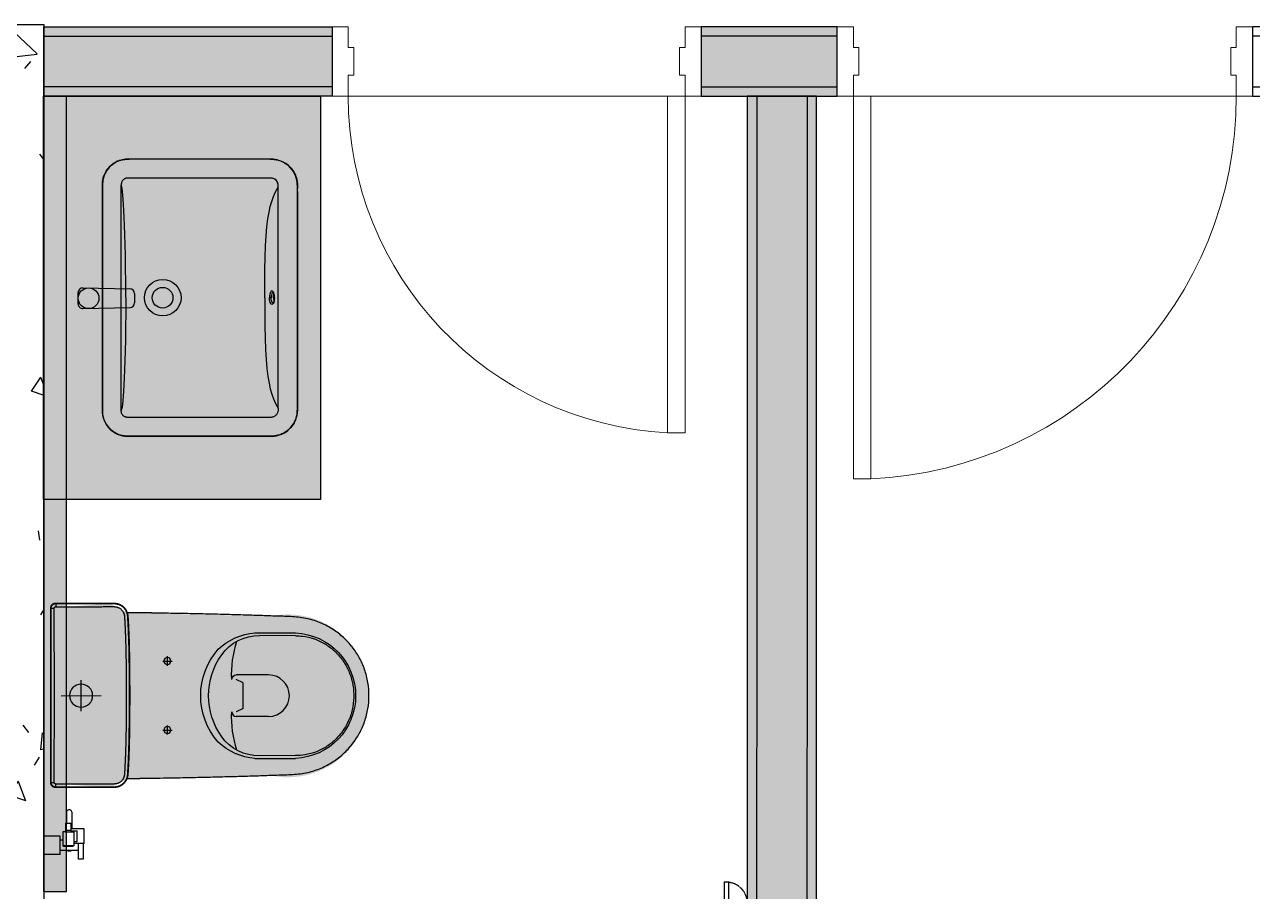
# Model space of a CAD drawing. Header units: millimetres. Extents: x 138979 to 257434, y 2210 to 57479.
# Drawn here: x 196699 to 199361, y 6843 to 8722 of the extents above; entities that cross this region are included whole.
import ezdxf

# ---------------------------------------------------------------- set-up
doc = ezdxf.new("R2010")
doc.units = ezdxf.units.MM
doc.linetypes.add('TYPE E1$0$TYPE D_662SQFT$0$DASHED2', pattern=[9.525, 6.35, -3.175])
for name, color, linetype, lineweight in [('DOOR', 8, 'Continuous', 9), ('DOOR-CUT', 6, 'Continuous', 9), ('FLOOR', 6, 'Continuous', 9), ('WALL-INT', 6, 'Continuous', 9), ('WALL-RETCUT-1', 1, 'Continuous', 25)]:
    doc.layers.add(name, color=color, linetype=linetype, lineweight=lineweight)
for name, color, linetype in [('GAR-DOOR', 4, 'Continuous'), ('GAR-FFE', 1, 'Continuous'), ('GAR-Sanitary Ware', 8, 'Continuous'), ('TYPE E1$0$TYPE D_662SQFT$0$A-_DOOR----_E-', 32, 'Continuous')]:
    doc.layers.add(name, color=color, linetype=linetype)

# ---------------------------------------------------------------- blocks, each defined once
blk = doc.blocks.new('*U184')
at = {"layer": 'TYPE E1$0$TYPE D_662SQFT$0$A-_DOOR----_E-', "color": 9}
for p, q in [((0, 0), (0, -10)), ((850, 0), (850, -10))]:
    blk.add_line(p, q, dxfattribs=at)
at = {"layer": 'TYPE E1$0$TYPE D_662SQFT$0$A-_DOOR----_E-', "color": 8}
for p, q in [((50, -5), (40, -5)), ((45, -10), (45, 0))]:
    blk.add_line(p, q, dxfattribs=at)
at = {"layer": 'TYPE E1$0$TYPE D_662SQFT$0$A-_DOOR----_E-', "color": 4}
blk.add_lwpolyline([(50, -50), (50, 800), (40, 800), (40, -50), (50, -50)], dxfattribs=at)
at = {"layer": 'TYPE E1$0$TYPE D_662SQFT$0$A-_DOOR----_E-', "color": 8}
for points in [[(40, 734), (0, 734), (0, 716), (40, 716), (40, 734)], [(50, 91), (118, 91), (118, 734), (50, 734)], [(50, 109), (100, 109), (100, 716), (50, 716)], [(40, 109), (32, 109), (32, 91), (40, 91), (40, 109)]]:
    blk.add_lwpolyline(points, dxfattribs=at)
at = {"layer": 'TYPE E1$0$TYPE D_662SQFT$0$A-_DOOR----_E-', "color": 8, "linetype": 'TYPE E1$0$TYPE D_662SQFT$0$DASHED2', "ltscale": 0.1}
blk.add_arc((45, -5), 805, 0, 90, dxfattribs=at)
at = {"layer": 'TYPE E1$0$TYPE D_662SQFT$0$A-_DOOR----_E-', "color": 8, "linetype": 'TYPE E1$0$TYPE D_662SQFT$0$DASHED2', "ltscale": 0.05}
blk.add_arc((45, -5), 45, 180, 270, dxfattribs=at)
blk = doc.blocks.new('AM DSW-Single Leaf Waterprrofing Timber Door - DSW-1 _800 X 2400_-2387146-L9 -  L33 _TYPICAL FLOOR LOW ZONE_ WIP')
at = {"layer": 'DOOR'}
blk.add_arc((365.2, -75.8), 730.2, 179.937, 267.0015, dxfattribs=at)
at = {"layer": 'DOOR-CUT'}
for p, q in [((-400, 75), (-365, 75)), ((-400, -75), (-400, 75)), ((-365, 75), (-365, 30)), ((365, 75), (400, 75)), ((365, 30), (365, 75)), ((400, 75), (400, -75)), ((-365, 30), (-353, 30)), ((-353, 30), (-353, -30)), ((353, 30), (365, 30)), ((353, -30), (353, 30)), ((-353, -30), (-365, -30)), ((-365, -30), (-365, -75)), ((365, -30), (353, -30)), ((365, -75), (365, -30)), ((-365, -75), (-400, -75)), ((327, -805), (327, -75)), ((327, -75), (365, -75)), ((365, -75), (365, -805)), ((400, -75), (365, -75)), ((365, -805), (327, -805))]:
    blk.add_line(p, q, dxfattribs=at)
blk = doc.blocks.new('AM DSW-Single Leaf Timber Door - DSW _900 X 2400_-2241010-L9 -  L33 _TYPICAL FLOOR LOW ZONE_ WIP')
at = {"layer": 'DOOR'}
blk.add_arc((415.1, 75.8), 830.1, 92.6287, 180.0554, dxfattribs=at)
at = {"layer": 'DOOR-CUT'}
for p, q in [((377, 905), (377, 75)), ((415, 905), (377, 905)), ((415, 75), (415, 905)), ((-415, 75), (-450, 75)), ((-450, 75), (-450, -75)), ((-415, 30), (-415, 75)), ((377, 75), (415, 75)), ((450, 75), (415, 75)), ((415, 75), (415, 30)), ((450, -75), (450, 75)), ((-403, 30), (-415, 30)), ((-403, -30), (-403, 30)), ((415, 30), (403, 30)), ((403, 30), (403, -30)), ((-415, -75), (-415, -30)), ((-415, -30), (-403, -30)), ((403, -30), (415, -30)), ((415, -30), (415, -75)), ((-450, -75), (-415, -75)), ((415, -75), (450, -75))]:
    blk.add_line(p, q, dxfattribs=at)
blk = doc.blocks.new('Washbasin')
at = {"layer": 'GAR-Sanitary Ware'}
for p, q in [((195326.4, 48350.6), (195324.8, 48350.6)), ((195335.2, 48350.6), (195326.4, 48350.6)), ((195627.4, 48350.6), (195335.2, 48350.6)), ((195631.1, 48350.6), (195627.4, 48350.6)), ((195268.4, 48288.1), (195268.4, 48293)), ((195268.4, 48288.1), (195268.4, 47812.5)), ((195268.6, 48293.5), (195268.6, 48293.1)), ((195268.6, 48293.1), (195268.6, 48290.8)), ((195268.6, 47807.5), (195268.6, 48290.8)), ((195309.2, 47805.9), (195309.2, 48294.7)), ((195632.2, 48309.8), (195324, 48309.8)), ((195649.5, 47810.5), (195649.5, 48290.1)), ((195691.2, 48288.2), (195691.2, 48288.9)), ((195691.2, 48280.5), (195691.2, 48288.2)), ((195691.3, 48288.4), (195691.3, 48287.2)), ((195691.2, 48280.5), (195691.2, 47823.5)), ((195634.5, 48050.3), (195630.6, 48050.3)), ((195638.5, 48062), (195637.7, 48061.7)), ((195641.2, 48050.3), (195641, 48050.3)), ((195268.4, 47812.5), (195268.4, 47807.2)), ((195691.2, 47811.7), (195691.2, 47810.4)), ((195691.3, 47812.2), (195691.3, 47813.4)), ((195691.3, 47810.1), (195691.3, 47812.2)), ((195405.5, 47790.7), (195324, 47790.8)), ((195520.2, 47790.7), (195405.5, 47790.7)), ((195632.2, 47790.8), (195520.2, 47790.7)), ((195326.4, 47750), (195324.8, 47750)), ((195324.9, 47749.8), (195326, 47749.8)), ((195326, 47749.8), (195326.8, 47749.8)), ((195330.8, 47750), (195326.4, 47750)), ((195631.1, 47750), (195330.8, 47750)), ((195632.6, 47750), (195631.1, 47750)), ((195632.2, 47749.8), (195633.3, 47749.8))]:
    blk.add_line(p, q, dxfattribs=at)
for points in [[(195268.4, 48294.3), (195268.4, 48294.8), (195268.4, 48295.3), (195268.4, 48295.8), (195268.4, 48296.5), (195268.4, 48297.1), (195268.5, 48297.8), (195268.5, 48298.6), (195268.6, 48299.4), (195268.6, 48300.3), (195268.7, 48301.3), (195268.8, 48302.4), (195269, 48303.7), (195269.2, 48305), (195269.5, 48306.5), (195269.9, 48308.2), (195270.4, 48310.2), (195271, 48312.3), (195271.8, 48314.7), (195272.8, 48317.3), (195274.1, 48320.1), (195275.7, 48323.1), (195277.6, 48326.3), (195280.1, 48329.6), (195283, 48333), (195286.3, 48336.4), (195290, 48339.5), (195293.6, 48342), (195296.9, 48344), (195300, 48345.5), (195302.9, 48346.8), (195305.5, 48347.7), (195307.8, 48348.5), (195310, 48349.1), (195311.9, 48349.5), (195313.7, 48349.9), (195315.2, 48350.1), (195316.7, 48350.3), (195318, 48350.5), (195319.1, 48350.6), (195320.2, 48350.7), (195321.1, 48350.7), (195322, 48350.7), (195322.8, 48350.8), (195323.6, 48350.8), (195324.3, 48350.8)], [(195632.9, 48350.8), (195323.4, 48350.8), (195312.1, 48349.6), (195301.4, 48346.2), (195291.6, 48340.7), (195283.2, 48333.3), (195276.5, 48324.4), (195271.6, 48314.3), (195268.9, 48302.8), (195268.4, 48288.1)], [(195324.8, 48350.6), (195324.2, 48350.6), (195323.6, 48350.6), (195323, 48350.6), (195322.3, 48350.6), (195321.5, 48350.6), (195320.6, 48350.5), (195319.6, 48350.5), (195318.5, 48350.4), (195317.3, 48350.2), (195316, 48350.1), (195314.6, 48349.9), (195313.1, 48349.6), (195311.4, 48349.3), (195309.5, 48348.8), (195307.6, 48348.2), (195305.4, 48347.6), (195303.1, 48346.7), (195300.7, 48345.7), (195298, 48344.4), (195295.2, 48342.8), (195292.3, 48341), (195289.3, 48338.7), (195286, 48335.9), (195282.7, 48332.6), (195279.9, 48329.1), (195277.6, 48325.9), (195275.7, 48322.9), (195274.3, 48320.1), (195273.1, 48317.6), (195272.2, 48315.3), (195271.4, 48313.1), (195270.8, 48311.1), (195270.3, 48309.2), (195269.9, 48307.5), (195269.5, 48305.9), (195269.3, 48304.4), (195269.1, 48303.1), (195268.9, 48301.8), (195268.8, 48300.7), (195268.7, 48299.7), (195268.7, 48298.8), (195268.6, 48298), (195268.6, 48297.2), (195268.6, 48296.6), (195268.6, 48296), (195268.5, 48295.4), (195268.5, 48294.9), (195268.5, 48294.4), (195268.6, 48293.5)], [(195324.9, 48350.8), (195325.5, 48350.8), (195326.4, 48350.8)], [(195691.2, 48288.9), (195691.2, 48290.2), (195691.2, 48291.1), (195691.2, 48292), (195691.2, 48293), (195691.2, 48294.1), (195691.1, 48295.3), (195691, 48296.6), (195690.9, 48298.1), (195690.8, 48299.7), (195690.5, 48301.4), (195690.2, 48303.3), (195689.8, 48305.4), (195689.3, 48307.7), (195688.7, 48310.1), (195687.8, 48312.7), (195686.7, 48315.6), (195685.4, 48318.6), (195683.8, 48321.8), (195681.7, 48325.2), (195679.1, 48328.8), (195676, 48332.6), (195672.4, 48336.1), (195669, 48338.9), (195665.8, 48341.2), (195662.8, 48343), (195660, 48344.5), (195657.4, 48345.7), (195655.1, 48346.6), (195652.9, 48347.4), (195650.9, 48348.1), (195649, 48348.6), (195647.4, 48349), (195645.9, 48349.3), (195644.4, 48349.6), (195643, 48349.9), (195641.5, 48350.1), (195640, 48350.2), (195638.5, 48350.4), (195637.1, 48350.5), (195635.7, 48350.6), (195634.6, 48350.6), (195633.5, 48350.6), (195632.6, 48350.6), (195631.1, 48350.6)], [(195632.2, 48350.8), (195633.3, 48350.8), (195633.9, 48350.8), (195634.6, 48350.7), (195635.5, 48350.7), (195636.4, 48350.7), (195637.4, 48350.6), (195638.4, 48350.6), (195639.6, 48350.4), (195640.9, 48350.3), (195642.3, 48350.1), (195643.9, 48349.9), (195645.7, 48349.5), (195647.7, 48349.1), (195649.9, 48348.5), (195652.2, 48347.8), (195654.6, 48347), (195657.3, 48345.9), (195660.2, 48344.6), (195663.3, 48342.9), (195666.6, 48340.8), (195670.1, 48338.3), (195673.6, 48335.1), (195677.3, 48331.4), (195680.5, 48327.2), (195683.2, 48323.1), (195685.2, 48319.4), (195686.7, 48316), (195687.9, 48312.8), (195688.9, 48309.9), (195689.6, 48307.2), (195690.1, 48304.8), (195690.5, 48302.5), (195690.8, 48300.5), (195691, 48298.6), (195691.2, 48296.9), (195691.3, 48295.3), (195691.3, 48293.9), (195691.3, 48292.7), (195691.3, 48291.6), (195691.3, 48290.5), (195691.3, 48288.4)], [(195691.3, 48287.2), (195690.6, 48301.8), (195687.7, 48313.5), (195682.7, 48324), (195675.8, 48333), (195667.2, 48340.4), (195657.3, 48345.9), (195646, 48349.5), (195632.9, 48350.8)], [(195268.4, 48293), (195268.4, 48293.4), (195268.4, 48294.3)], [(195324, 48309.8), (195323.4, 48309.8), (195323, 48309.8), (195322.5, 48309.8), (195322.1, 48309.7), (195321.6, 48309.7), (195321.2, 48309.6), (195320.7, 48309.5), (195320.1, 48309.4), (195319.4, 48309.2), (195318.7, 48309), (195318, 48308.7), (195317.3, 48308.4), (195316.5, 48308), (195315.6, 48307.5), (195314.7, 48306.9), (195313.8, 48306.1), (195312.9, 48305.3), (195312.1, 48304.3), (195311.5, 48303.3), (195310.9, 48302.3), (195310.4, 48301.3), (195310.1, 48300.4), (195309.8, 48299.5), (195309.7, 48298.7), (195309.5, 48298), (195309.4, 48297.3), (195309.3, 48296.7), (195309.3, 48296.1), (195309.3, 48295.6), (195309.2, 48295.1), (195309.2, 48294.7)], [(195319.2, 48050.3), (195319.1, 48083.8), (195318.8, 48114.1), (195318.4, 48141.3), (195317.9, 48165.6), (195317.3, 48187.2), (195316.6, 48206.7), (195315.9, 48224.1), (195315.1, 48239.5), (195314.3, 48252.6), (195313.5, 48263.6), (195312.8, 48272.8), (195311.9, 48280.8), (195311, 48287.3), (195310.1, 48291.9), (195309.2, 48294.7)], [(195323.4, 47749.8), (195632.9, 47749.8), (195646, 47751.2), (195657.3, 47754.7), (195667.2, 47760.2), (195675.8, 47767.6), (195682.7, 47776.6), (195687.7, 47787.2), (195690.6, 47798.8), (195691.3, 47813.4), (195691.3, 48287.2)], [(195620.2, 48050.3), (195620.3, 48082.2), (195620.6, 48111.4), (195621.1, 48138.1), (195622, 48162.5), (195623.3, 48184.5), (195625, 48204), (195627.1, 48221.1), (195629.6, 48235.8), (195632.3, 48248.1), (195635.5, 48259.1), (195639.3, 48269.7), (195643.9, 48280), (195649.5, 48290.1)], [(195649.5, 48290.1), (195649.5, 48290.6), (195649.5, 48291), (195649.5, 48291.6), (195649.5, 48292.1), (195649.5, 48292.8), (195649.4, 48293.5), (195649.4, 48294.2), (195649.3, 48295.1), (195649.1, 48295.9), (195648.9, 48296.9), (195648.7, 48297.9), (195648.3, 48299), (195647.9, 48300.2), (195647.3, 48301.4), (195646.6, 48302.6), (195645.8, 48303.9), (195644.6, 48305.2), (195643.3, 48306.4), (195641.9, 48307.4), (195640.5, 48308.1), (195639.2, 48308.7), (195637.9, 48309.1), (195636.7, 48309.4), (195635.6, 48309.6), (195634.6, 48309.7), (195633.7, 48309.8), (195632.9, 48309.8), (195632.2, 48309.8)], [(195319.2, 48050.3), (195319.1, 48016.8), (195318.8, 47986.5), (195318.4, 47959.3), (195317.9, 47935), (195317.3, 47913.4), (195316.6, 47893.9), (195315.9, 47876.5), (195315.1, 47861.1), (195314.3, 47848), (195313.5, 47837.1), (195312.8, 47827.8), (195311.9, 47819.8), (195311, 47813.3), (195310.1, 47808.7), (195309.2, 47805.9)], [(195620.2, 48050.3), (195620.3, 48018.5), (195620.6, 47989.2), (195621.1, 47962.5), (195622, 47938.1), (195623.3, 47916.1), (195625, 47896.6), (195627.1, 47879.5), (195629.6, 47864.9), (195632.3, 47852.5), (195635.5, 47841.5), (195639.3, 47830.9), (195643.9, 47820.6), (195649.5, 47810.5)], [(195639.7, 48060.7), (195638.6, 48063.1), (195637.3, 48064.6), (195635.9, 48065.1), (195634.6, 48064.6), (195633.3, 48063.1), (195632.2, 48060.8), (195631.3, 48057.7), (195630.8, 48054.1), (195630.6, 48050.3)], [(195639.7, 48039.9), (195638.6, 48037.5), (195637.3, 48036.1), (195635.9, 48035.6), (195634.6, 48036.1), (195633.3, 48037.5), (195632.2, 48039.9), (195631.3, 48042.9), (195630.8, 48046.5), (195630.6, 48050.3)], [(195637.7, 48061.7), (195636.6, 48060.5), (195635.7, 48058.6), (195635, 48056.2), (195634.6, 48053.4), (195634.5, 48050.3)], [(195638.5, 48038.6), (195637.7, 48039), (195636.6, 48040.1), (195635.7, 48042), (195635, 48044.4), (195634.6, 48047.3), (195634.5, 48050.3)], [(195638.3, 48062.2), (195638.3, 48062.2), (195638.7, 48061.7), (195639.4, 48060.5), (195640, 48058.4), (195640.6, 48055.7), (195640.9, 48052.5), (195641, 48050.3)], [(195641, 48050.3), (195640.9, 48048.2), (195640.6, 48044.9), (195640.1, 48042.2), (195639.4, 48040.2), (195638.7, 48038.9), (195638.5, 48038.7)], [(195639.2, 48050.3), (195639.3, 48053.6), (195639.8, 48056.7), (195640.2, 48057.8)], [(195639.2, 48050.3), (195639.3, 48047), (195639.8, 48044), (195640.2, 48042.9)], [(195641.2, 48050.3), (195641, 48054.1), (195640.5, 48057.7), (195639.7, 48060.7)], [(195641.2, 48050.3), (195641, 48046.5), (195640.5, 48042.9), (195639.7, 48039.9)], [(195268.4, 47812.5), (195268.9, 47797.9), (195271.6, 47786.3), (195276.5, 47776.2), (195283.2, 47767.3), (195291.6, 47759.9), (195301.4, 47754.4), (195312.1, 47751), (195323.4, 47749.8)], [(195268.4, 47807.2), (195268.4, 47806.3), (195268.4, 47805.8), (195268.4, 47805.3), (195268.4, 47804.8), (195268.4, 47804.2), (195268.4, 47803.5), (195268.5, 47802.8), (195268.5, 47802), (195268.6, 47801.2), (195268.6, 47800.3), (195268.7, 47799.3), (195268.8, 47798.2), (195269, 47797), (195269.2, 47795.6), (195269.5, 47794.1), (195269.9, 47792.4), (195270.4, 47790.5), (195271, 47788.3), (195271.8, 47785.9), (195272.8, 47783.3), (195274.1, 47780.5), (195275.7, 47777.5), (195277.6, 47774.3), (195280.1, 47771), (195283, 47767.6), (195286.3, 47764.2), (195290, 47761.1), (195293.6, 47758.6), (195296.9, 47756.6), (195300, 47755.1), (195302.9, 47753.9), (195305.5, 47752.9), (195307.8, 47752.1), (195310, 47751.5), (195311.9, 47751.1), (195313.7, 47750.7), (195315.2, 47750.5), (195316.7, 47750.3), (195318, 47750.1), (195319.1, 47750), (195320.2, 47750), (195321.1, 47749.9), (195322, 47749.9), (195322.8, 47749.8), (195323.6, 47749.8), (195324.3, 47749.8)], [(195268.5, 47806.2), (195268.6, 47807.1), (195268.6, 47807.5)], [(195324.8, 47750), (195324.2, 47750), (195323.6, 47750), (195323, 47750), (195322.3, 47750), (195321.5, 47750.1), (195320.6, 47750.1), (195319.6, 47750.2), (195318.5, 47750.2), (195317.3, 47750.4), (195316, 47750.5), (195314.6, 47750.7), (195313.1, 47751), (195311.4, 47751.4), (195309.5, 47751.8), (195307.6, 47752.4), (195305.4, 47753.1), (195303.1, 47753.9), (195300.7, 47754.9), (195298, 47756.2), (195295.2, 47757.8), (195292.3, 47759.7), (195289.3, 47761.9), (195286, 47764.7), (195282.7, 47768.1), (195279.9, 47771.5), (195277.6, 47774.8), (195275.7, 47777.8), (195274.3, 47780.5), (195273.1, 47783), (195272.2, 47785.3), (195271.4, 47787.5), (195270.8, 47789.5), (195270.3, 47791.4), (195269.9, 47793.1), (195269.5, 47794.7), (195269.3, 47796.2), (195269.1, 47797.6), (195268.9, 47798.8), (195268.8, 47799.9), (195268.7, 47800.9), (195268.7, 47801.8), (195268.6, 47802.6), (195268.6, 47803.4), (195268.6, 47804), (195268.6, 47804.7), (195268.5, 47805.2), (195268.5, 47805.7), (195268.5, 47806.2)], [(195324, 47790.8), (195323.4, 47790.8), (195323, 47790.8), (195322.5, 47790.8), (195322.1, 47790.9), (195321.6, 47790.9), (195321.2, 47791), (195320.7, 47791.1), (195320.1, 47791.2), (195319.4, 47791.4), (195318.7, 47791.6), (195318, 47791.9), (195317.3, 47792.2), (195316.5, 47792.6), (195315.6, 47793.1), (195314.7, 47793.7), (195313.8, 47794.5), (195312.9, 47795.4), (195312.1, 47796.3), (195311.5, 47797.3), (195310.9, 47798.4), (195310.4, 47799.3), (195310.1, 47800.3), (195309.8, 47801.1), (195309.7, 47801.9), (195309.5, 47802.6), (195309.4, 47803.3), (195309.3, 47803.9), (195309.3, 47804.5), (195309.3, 47805), (195309.2, 47805.5), (195309.2, 47805.9)], [(195649.5, 47810.5), (195649.5, 47810.1), (195649.5, 47809.6), (195649.5, 47809.1), (195649.5, 47808.5), (195649.5, 47807.9), (195649.4, 47807.1), (195649.4, 47806.4), (195649.3, 47805.6), (195649.1, 47804.7), (195648.9, 47803.7), (195648.7, 47802.7), (195648.3, 47801.6), (195647.9, 47800.5), (195647.3, 47799.2), (195646.6, 47798), (195645.8, 47796.7), (195644.6, 47795.4), (195643.3, 47794.2), (195641.9, 47793.2), (195640.5, 47792.5), (195639.2, 47791.9), (195637.9, 47791.5), (195636.7, 47791.2), (195635.6, 47791), (195634.6, 47790.9), (195633.7, 47790.8), (195632.9, 47790.8), (195632.2, 47790.8)], [(195691.2, 47810.4), (195691.2, 47809.6), (195691.2, 47808.6), (195691.2, 47807.6), (195691.2, 47806.5), (195691.1, 47805.3), (195691, 47804), (195690.9, 47802.6), (195690.8, 47800.9), (195690.5, 47799.2), (195690.2, 47797.3), (195689.8, 47795.2), (195689.3, 47792.9), (195688.7, 47790.5), (195687.8, 47787.9), (195686.7, 47785.1), (195685.4, 47782.1), (195683.8, 47778.9), (195681.7, 47775.4), (195679.1, 47771.8), (195676, 47768), (195672.4, 47764.6), (195669, 47761.7), (195665.8, 47759.4), (195662.8, 47757.6), (195660, 47756.1), (195657.4, 47754.9), (195655.1, 47754), (195652.9, 47753.2), (195650.9, 47752.5), (195649, 47752), (195647.4, 47751.6), (195645.9, 47751.3), (195644.4, 47751), (195643, 47750.8), (195641.5, 47750.6), (195640, 47750.4), (195638.5, 47750.2), (195637.1, 47750.1), (195635.7, 47750.1), (195634.6, 47750), (195633.5, 47750), (195632.6, 47750)], [(195633.3, 47749.8), (195633.9, 47749.8), (195634.6, 47749.9), (195635.5, 47749.9), (195636.4, 47749.9), (195637.4, 47750), (195638.4, 47750.1), (195639.6, 47750.2), (195640.9, 47750.3), (195642.3, 47750.5), (195643.9, 47750.8), (195645.7, 47751.1), (195647.7, 47751.5), (195649.9, 47752.1), (195652.2, 47752.8), (195654.6, 47753.6), (195657.3, 47754.7), (195660.2, 47756.1), (195663.3, 47757.7), (195666.6, 47759.8), (195670.1, 47762.3), (195673.6, 47765.5), (195677.3, 47769.3), (195680.5, 47773.4), (195683.2, 47777.5), (195685.2, 47781.2), (195686.7, 47784.7), (195687.9, 47787.8), (195688.9, 47790.7), (195689.6, 47793.4), (195690.1, 47795.8), (195690.5, 47798.1), (195690.8, 47800.2), (195691, 47802), (195691.2, 47803.7), (195691.3, 47805.3), (195691.3, 47806.7), (195691.3, 47807.9), (195691.3, 47809), (195691.3, 47810.1)], [(195691.2, 47823.5), (195691.2, 47813.2), (195691.2, 47811.7)]]:
    blk.add_lwpolyline(points, dxfattribs=at)
for centre, radius in [((195399.3, 48050.3), 39.6), ((195398.9, 48050.3), 22.5)]:
    blk.add_circle(centre, radius, dxfattribs=at)
for centre, radius, start, end in [((195323.5, 48295.6), 55, 94.0961, 180.9961), ((195633.2, 48293.5), 16.3, 357.275, 91.0638)]:
    blk.add_arc(centre, radius, start, end, dxfattribs=at)
blk = doc.blocks.new('basin mixer')
at = {"layer": 'GAR-Sanitary Ware'}
for p, q in [((194361.4, 46855.8), (194463.4, 46853.6)), ((194351.1, 46821), (194351.1, 46845.8)), ((194473.1, 46843.7), (194473.1, 46823.2)), ((194361.4, 46811.1), (194463.4, 46813.2))]:
    blk.add_line(p, q, dxfattribs=at)
blk.add_circle((194373.6, 46833.4), 22.5, dxfattribs=at)
for centre, start, end in [((194361.1, 46845.8), 88.7759, 180), ((194463.1, 46843.7), 0, 88.7759), ((194361.1, 46821), 180, 271.2241), ((194463.1, 46823.2), 271.2241, 0)]:
    blk.add_arc(centre, 10, start, end, dxfattribs=at)
blk = doc.blocks.new('WC 01')
at = {"true_color": 0xffffff}
h = blk.add_hatch(color=7, dxfattribs=at)
h.dxf.hatch_style = 1
edge = h.paths.add_edge_path()
edge.add_line((228626.7, 23029.3), (228590.8, 23048.9))
edge.add_line((228590.8, 23048.9), (228461.6, 23038.9))
edge.add_line((228461.6, 23038.9), (228461.6, 22659))
edge.add_line((228461.6, 22659), (228588.5, 22649))
edge.add_line((228588.5, 22649), (228627.1, 22669.7))
edge.add_line((228627.1, 22669.7), (228937.9, 22676.8))
edge.add_arc((228974.7, 22849.5), 176.6, 257.991, 462.071)
edge.add_line((228937.7, 23022.2), (228626.7, 23029.3))
at = {"layer": 'GAR-Sanitary Ware'}
for p, q in [((228460.9, 23038.3), (228460.9, 23038.3)), ((228460.9, 23038.3), (228460.9, 22658.4)), ((228460.9, 23038.3), (228460.9, 23038.3)), ((228460.9, 23038.3), (228461.5, 23037.2)), ((228460.9, 23038.3), (228460.9, 22658.4)), ((228468.5, 23037.6), (228468.6, 22848.3)), ((228470.9, 23048.3), (228471.5, 23047.2)), ((228471.5, 23047.2), (228471.5, 23040.6)), ((228903.4, 22985.1), (228991.5, 22985.1)), ((228991.5, 22979.1), (228913.2, 22979.6)), ((228703.5, 22923.9), (228723.8, 22923.9)), ((228713.6, 22933.6), (228713.6, 22913.8)), ((228933, 22894.1), (228863, 22894.1)), ((228526.6, 22883), (228526.6, 22815.1)), ((228878.2, 22877.2), (228863, 22884.1)), ((228878.2, 22877.2), (228878.2, 22821.1)), ((228468.6, 22848.3), (228468.5, 22659.1)), ((228483.2, 22849.1), (228570.3, 22848.8)), ((228526.6, 22849), (228526.6, 22848.9)), ((228526.6, 22848.9), (228526.7, 22848.9)), ((228878.2, 22821.1), (228863, 22814.1)), ((228713.7, 22784.4), (228713.7, 22763.4)), ((228933, 22804.1), (228863, 22804.1)), ((228703.5, 22773.9), (228723.7, 22773.9)), ((228903.4, 22713.1), (228991.5, 22713.1)), ((228991.5, 22719.1), (228913.2, 22718.7)), ((228460.9, 22658.4), (228461.5, 22659.5)), ((228460.9, 22658.4), (228460.9, 22658.4)), ((228460.9, 22658.4), (228460.9, 22658.4)), ((228471.5, 22649.5), (228471.5, 22656.1)), ((228470.9, 22648.4), (228471.5, 22649.5))]:
    blk.add_line(p, q, dxfattribs=at)
for centre, radius in [((228713.6, 22923.7), 7.5), ((228526.6, 22849), 25), ((228713.7, 22773.9), 7.5)]:
    blk.add_circle(centre, radius, dxfattribs=at)
for centre, radius, start, end in [((228913.5, 22855.1), 130.4, 94.4321, 133.3709), ((228912.6, 22879.6), 100, 89.6732, 144.2116), ((228985.6, 22849.1), 136.1, 272.4668, 87.5332), ((228937.9, 22849.1), 152.1, 138.4977, 221.4613), ((229089.4, 22894.2), 236.6, 162.0274, 182.4296), ((228954.9, 22849.1), 152.1, 144.2116, 215.7505), ((229089.4, 22804.1), 236.6, 177.5704, 197.9726), ((228863, 22814.1), 10, 180, 270), ((228912.6, 22818.7), 100, 215.7505, 270.3268), ((228913.5, 22843.1), 130.4, 226.6291, 265.5679)]:
    blk.add_arc(centre, radius, start, end, dxfattribs=at)
at = {"layer": 'GAR-Sanitary Ware', "extrusion": (0, 0, -1)}
for centre, radius, start, end in [((-228863, 22884.1), 10, 0, 90), ((-228933, 22849.1), 45, 90.005, 269.995)]:
    blk.add_arc(centre, radius, start, end, dxfattribs=at)
at = {"layer": 'GAR-Sanitary Ware'}
for points, start_tangent, end_tangent in [([(228460.9, 23038.4), (228460.9, 23038.3)], (0.016979, -0.999856), (0.000185, -1)), ([(228461, 23038.4), (228460.9, 23038.3)], (-0.016979, -0.999856), (-0.000185, -1)), ([(228470.9, 23048.3), (228468.7, 23048), (228466.6, 23047.3), (228464.7, 23046.1), (228463.1, 23044.5), (228461.9, 23042.6), (228461.2, 23040.5), (228461, 23038.4)], (-1, -0.000123), (-0.016979, -0.999856)), ([(228471.5, 23047.2), (228468.9, 23046.8), (228466.5, 23045.8), (228464.4, 23044.2), (228462.8, 23042.2), (228461.8, 23039.8), (228461.5, 23037.2)], (-1, -0.000601), (-0.000267, -1)), ([(228461.5, 23037.2), (228461.9, 23037.3), (228462.9, 23037.4), (228464.4, 23037.5), (228466.4, 23037.5), (228468.5, 23037.6)], (0.288386, 0.957514), (0.999999, 0.001007)), ([(228461.5, 23037.2), (228461.5, 23002), (228461.5, 22969.5), (228461.6, 22939.8), (228461.6, 22912.8), (228461.6, 22888.6), (228461.6, 22867.1), (228461.6, 22848.3)], (0.001011, -0.999999), (0, -1)), ([(228471.5, 23040.6), (228470.7, 23040.5), (228470, 23040.2), (228469.4, 23039.7), (228468.9, 23039.1), (228468.6, 23038.4), (228468.5, 23037.6)], (-1, -0.000366), (0.00069, -1)), ([(228631.9, 22848.3), (228631.9, 22862.1), (228631.8, 22874.8), (228631.8, 22886.5), (228631.7, 22897.3), (228631.6, 22907.3), (228631.5, 22916.6), (228631.4, 22925.1), (228631.3, 22933), (228631.2, 22940.3), (228631, 22947), (228630.9, 22953.2), (228630.7, 22959), (228630.6, 22964.3), (228630.4, 22969.2), (228630.2, 22973.8), (228630.1, 22978), (228629.9, 22981.9), (228629.8, 22985.5), (228629.7, 22988.8), (228629.5, 22991.9), (228629.4, 22994.8), (228629.3, 22997.5), (228629.1, 23000), (228629, 23002.2), (228628.9, 23004.4), (228628.8, 23006.3), (228628.7, 23008.1), (228628.6, 23009.7), (228628.5, 23011.3), (228628.5, 23012.8), (228628.4, 23014.5), (228628.2, 23016.4), (228628.1, 23018.5), (228627.9, 23020.6), (228627.7, 23022.7), (228627.2, 23025), (228626.5, 23027.5), (228625.5, 23030.2), (228624.1, 23033.2), (228622.2, 23036.2), (228619.9, 23038.9), (228617.6, 23041.1), (228615.4, 23042.8), (228613.3, 23044.1), (228611.4, 23045.1), (228609.7, 23045.8), (228608.1, 23046.4), (228606.5, 23046.9), (228605.1, 23047.3), (228603.9, 23047.6), (228602.8, 23047.8), (228601.8, 23047.9), (228600.8, 23048.1), (228599.8, 23048.1), (228598.9, 23048.2), (228597.9, 23048.2), (228596.8, 23048.3), (228595.6, 23048.3), (228594.3, 23048.3), (228592.9, 23048.3), (228591.4, 23048.3), (228589.7, 23048.3), (228587.8, 23048.3), (228585.7, 23048.3), (228583.4, 23048.3), (228580.8, 23048.3), (228578.2, 23048.3), (228575.3, 23048.3), (228572.1, 23048.3), (228568.7, 23048.3), (228565.1, 23048.3), (228561.1, 23048.3), (228556.9, 23048.3), (228552.3, 23048.3), (228547.4, 23048.3), (228542.1, 23048.3), (228536.3, 23048.3), (228530.1, 23048.3), (228523.4, 23048.3), (228516.2, 23048.3), (228508.5, 23048.3), (228500.1, 23048.3), (228491.1, 23048.3), (228481.4, 23048.3), (228470.9, 23048.3)], (0, 1), (-1, 0)), ([(228630.8, 22848.3), (228630.7, 22862.3), (228630.7, 22875.3), (228630.7, 22887.2), (228630.6, 22898.3), (228630.5, 22908.5), (228630.4, 22917.9), (228630.3, 22926.6), (228630.2, 22934.6), (228630, 22942.1), (228629.9, 22948.9), (228629.7, 22955.3), (228629.5, 22961.1), (228629.4, 22966.6), (228629.2, 22971.6), (228629.1, 22976.2), (228628.9, 22980.5), (228628.7, 22984.5), (228628.6, 22988.2), (228628.5, 22991.6), (228628.3, 22994.7), (228628.2, 22997.6), (228628.1, 23000.2), (228627.9, 23002.7), (228627.8, 23005), (228627.7, 23007.1), (228627.6, 23009.1), (228627.5, 23010.8), (228627.4, 23012.4), (228627.3, 23014), (228627.2, 23015.6), (228627.1, 23017.5), (228627, 23019.5), (228626.8, 23021.5), (228626.5, 23023.3), (228626.1, 23025.1), (228625.7, 23026.8), (228625.1, 23028.6), (228624.2, 23030.6), (228623.1, 23032.8), (228621.6, 23035.2), (228619.7, 23037.6), (228617.2, 23040.1), (228614.4, 23042.2), (228611.6, 23043.8), (228609, 23045), (228606.7, 23045.8), (228604.5, 23046.4), (228602.3, 23046.8), (228600, 23047.1), (228597.3, 23047.2), (228594.6, 23047.2), (228591.5, 23047.2), (228588.2, 23047.2), (228584.4, 23047.2), (228580.3, 23047.2), (228575.9, 23047.2), (228571.1, 23047.2), (228566, 23047.2), (228560.5, 23047.2), (228554.6, 23047.2), (228548.1, 23047.2), (228540.9, 23047.2), (228533.1, 23047.2), (228524.7, 23047.2), (228515.6, 23047.2), (228505.8, 23047.2), (228495.2, 23047.2), (228483.8, 23047.2), (228471.5, 23047.2)], (0, 1), (-1, -0.000001)), ([(228624.3, 22848.3), (228624.3, 22862.3), (228624.3, 22875.2), (228624.2, 22887.2), (228624.2, 22898.2), (228624.1, 22908.4), (228624, 22917.8), (228623.9, 22926.5), (228623.7, 22934.6), (228623.6, 22942), (228623.4, 22948.9), (228623.3, 22955.2), (228623.1, 22961.1), (228623, 22966.5), (228622.8, 22971.5), (228622.6, 22976.1), (228622.5, 22980.4), (228622.3, 22984.4), (228622.2, 22988), (228622, 22991.4), (228621.9, 22994.6), (228621.7, 22997.5), (228621.6, 23000.1), (228621.5, 23002.6), (228621.4, 23004.9), (228621.3, 23007), (228621.2, 23008.9), (228621.1, 23010.7), (228621, 23012.3), (228620.9, 23013.9), (228620.8, 23015.5), (228620.7, 23017.3), (228620.6, 23019.2), (228620.4, 23020.9), (228620.2, 23022.4), (228619.9, 23023.8), (228619.5, 23025.1), (228619, 23026.5), (228618.4, 23028.1), (228617.5, 23029.8), (228616.4, 23031.5), (228615, 23033.4), (228613.2, 23035.2), (228611, 23036.8), (228608.9, 23038), (228606.9, 23038.9), (228605.1, 23039.5), (228603.4, 23040), (228601.7, 23040.3), (228599.8, 23040.5), (228597.6, 23040.6), (228595, 23040.6), (228591.9, 23040.6), (228588.5, 23040.6), (228584.7, 23040.6), (228580.5, 23040.6), (228576.1, 23040.6), (228571.2, 23040.6), (228566, 23040.6), (228560.5, 23040.6), (228554.6, 23040.6), (228548.1, 23040.6), (228540.9, 23040.6), (228533.1, 23040.6), (228524.7, 23040.6), (228515.6, 23040.6), (228505.8, 23040.6), (228495.2, 23040.6), (228483.8, 23040.6), (228471.5, 23040.6)], (0, 1), (-1, -0.000001)), ([(228461.6, 22848.9), (228461.6, 22830.2), (228461.6, 22808.7), (228461.6, 22784.5), (228461.6, 22757.5), (228461.5, 22727.7), (228461.5, 22695.3), (228461.5, 22660.1)], (0, -1), (-0.001011, -0.999999)), ([(228470.9, 22648.4), (228481.5, 22648.4), (228491.2, 22648.4), (228500.3, 22648.4), (228508.7, 22648.4), (228516.5, 22648.4), (228523.7, 22648.4), (228530.4, 22648.4), (228536.7, 22648.4), (228542.4, 22648.4), (228547.8, 22648.4), (228552.7, 22648.4), (228557.3, 22648.4), (228561.6, 22648.4), (228565.5, 22648.4), (228569.2, 22648.4), (228572.5, 22648.4), (228575.7, 22648.4), (228578.6, 22648.4), (228581.3, 22648.4), (228583.8, 22648.4), (228586, 22648.4), (228588.2, 22648.4), (228590.3, 22648.4), (228592.5, 22648.4), (228595, 22648.4), (228597.5, 22648.4), (228599.9, 22648.5), (228602.2, 22648.8), (228604.4, 22649.2), (228606.5, 22649.7), (228608.7, 22650.4), (228611, 22651.4), (228613.4, 22652.6), (228616, 22654.3), (228618.6, 22656.5), (228621.3, 22659.3), (228623.5, 22662.5), (228625.2, 22665.6), (228626.3, 22668.5), (228627.1, 22671.2), (228627.6, 22673.6), (228627.9, 22675.8), (228628.1, 22677.8), (228628.2, 22679.9), (228628.3, 22681.9), (228628.4, 22683.6), (228628.5, 22685.2), (228628.6, 22686.7), (228628.7, 22688.3), (228628.8, 22690.1), (228628.9, 22692.1), (228629, 22694.2), (228629.1, 22696.5), (228629.2, 22698.9), (228629.4, 22701.6), (228629.5, 22704.5), (228629.6, 22707.6), (228629.8, 22710.9), (228629.9, 22714.5), (228630.1, 22718.4), (228630.2, 22722.6), (228630.4, 22727.2), (228630.5, 22732.1), (228630.7, 22737.4), (228630.9, 22743.2), (228631, 22749.4), (228631.2, 22756.1), (228631.3, 22763.4), (228631.4, 22771.3), (228631.5, 22779.9), (228631.6, 22789.1), (228631.7, 22799.2), (228631.8, 22810), (228631.8, 22821.8), (228631.9, 22834.5), (228631.9, 22848.3)], (1, 0), (0, 1)), ([(228471.5, 22649.5), (228483.8, 22649.5), (228495.2, 22649.5), (228505.7, 22649.5), (228515.6, 22649.5), (228524.7, 22649.5), (228533.1, 22649.5), (228540.9, 22649.5), (228548.1, 22649.5), (228554.5, 22649.5), (228560.5, 22649.5), (228566.1, 22649.5), (228571.5, 22649.5), (228576.7, 22649.5), (228581.3, 22649.5), (228585.3, 22649.5), (228589, 22649.5), (228592.3, 22649.5), (228595.2, 22649.4), (228598, 22649.5), (228600.5, 22649.6), (228602.9, 22649.9), (228605, 22650.4), (228607.2, 22651), (228609.5, 22651.9), (228612.1, 22653.1), (228614.7, 22654.7), (228617.5, 22656.9), (228620, 22659.4), (228621.9, 22661.9), (228623.3, 22664.2), (228624.4, 22666.4), (228625.2, 22668.4), (228625.7, 22670.2), (228626.2, 22671.9), (228626.5, 22673.5), (228626.8, 22675.4), (228627, 22677.3), (228627.1, 22679.3), (228627.2, 22681.1), (228627.3, 22682.7), (228627.4, 22684.3), (228627.5, 22685.9), (228627.6, 22687.7), (228627.7, 22689.6), (228627.8, 22691.7), (228627.9, 22694), (228628.1, 22696.5), (228628.2, 22699.1), (228628.3, 22702), (228628.5, 22705.2), (228628.6, 22708.6), (228628.8, 22712.2), (228628.9, 22716.2), (228629.1, 22720.5), (228629.2, 22725.1), (228629.4, 22730.2), (228629.5, 22735.6), (228629.7, 22741.4), (228629.9, 22747.8), (228630, 22754.7), (228630.2, 22762.1), (228630.3, 22770.1), (228630.4, 22778.8), (228630.5, 22788.2), (228630.6, 22798.4), (228630.7, 22809.5), (228630.7, 22821.4), (228630.7, 22834.3), (228630.8, 22848.3)], (1, -0.000001), (0, 1)), ([(228471.5, 22656.1), (228483.8, 22656.1), (228495.2, 22656.1), (228505.7, 22656.1), (228515.6, 22656.1), (228524.7, 22656.1), (228533.1, 22656.1), (228540.9, 22656.1), (228548.1, 22656.1), (228554.5, 22656.1), (228560.4, 22656.1), (228566.1, 22656.1), (228571.6, 22656.1), (228576.9, 22656), (228581.5, 22656), (228585.6, 22656), (228589.3, 22656), (228592.6, 22656), (228595.6, 22656), (228598.2, 22656), (228600.2, 22656.2), (228602.1, 22656.4), (228603.8, 22656.8), (228605.5, 22657.3), (228607.3, 22657.9), (228609.3, 22658.8), (228611.3, 22660.1), (228613.4, 22661.7), (228615.2, 22663.6), (228616.6, 22665.4), (228617.7, 22667.2), (228618.5, 22668.8), (228619.1, 22670.4), (228619.6, 22671.8), (228619.9, 22673.1), (228620.2, 22674.5), (228620.4, 22675.9), (228620.6, 22677.6), (228620.7, 22679.4), (228620.8, 22681.2), (228620.9, 22682.8), (228621, 22684.4), (228621.1, 22686), (228621.2, 22687.8), (228621.3, 22689.7), (228621.4, 22691.8), (228621.5, 22694.1), (228621.6, 22696.6), (228621.8, 22699.3), (228621.9, 22702.1), (228622, 22705.3), (228622.2, 22708.7), (228622.3, 22712.4), (228622.5, 22716.3), (228622.6, 22720.6), (228622.8, 22725.2), (228623, 22730.3), (228623.1, 22735.7), (228623.3, 22741.5), (228623.4, 22747.9), (228623.6, 22754.7), (228623.7, 22762.2), (228623.9, 22770.2), (228624, 22778.9), (228624.1, 22788.3), (228624.2, 22798.5), (228624.2, 22809.5), (228624.3, 22821.4), (228624.3, 22834.4), (228624.3, 22848.3)], (1, -0.000001), (0, 1)), ([(228460.9, 22658.4), (228460.9, 22658.2)], (-0.000138, -1), (-0.016895, -0.999857)), ([(228460.9, 22658.4), (228461, 22658.2)], (0.000138, -1), (0.016895, -0.999857)), ([(228461, 22658.2), (228461.2, 22656.1), (228461.9, 22654), (228463.1, 22652.1), (228464.7, 22650.6), (228466.6, 22649.4), (228468.7, 22648.6), (228470.9, 22648.4)], (0.016895, -0.999857), (1, -0.000185)), ([(228461.5, 22659.5), (228461.8, 22656.9), (228462.8, 22654.5), (228464.4, 22652.4), (228466.5, 22650.8), (228468.9, 22649.8), (228471.5, 22649.5)], (0.000281, -1), (1, -0.000587)), ([(228461.5, 22659.5), (228461.9, 22659.4), (228462.9, 22659.2), (228464.4, 22659.2), (228466.4, 22659.1), (228468.5, 22659.1)], (0.288371, -0.957519), (0.999999, -0.001008)), ([(228468.5, 22659.1), (228468.6, 22658.3), (228468.9, 22657.6), (228469.4, 22656.9), (228470, 22656.5), (228470.7, 22656.2), (228471.5, 22656.1)], (-0.000655, -1), (1, -0.00033)), ([(228746.3, 22671), (228704.6, 22670.3), (228653.7, 22669.4), (228626.3, 22669)], (-0.999813, -0.019329), (-0.999901, -0.014074)), ([(228746.2, 22671), (228716.2, 22670.5), (228662.6, 22669.6), (228626.3, 22669.1)], (-0.999813, -0.019345), (-0.999901, -0.0141))]:
    blk.add_spline(points, degree=3, dxfattribs=dict(at, start_tangent=start_tangent, end_tangent=end_tangent))
for points, knots in [([(228625, 23028.7), (228633.6, 23028.6), (228660.6, 23028.2), (228703.4, 23027.6), (228751, 23026.7), (228795.6, 23025.8), (228837.6, 23024.7), (228877.3, 23023.6), (228914.9, 23022.5), (228950.6, 23021), (228984.7, 23020.3), (229017.2, 23016.7), (229046.9, 23007), (229073.1, 22993), (229095.7, 22975.3), (229114.9, 22954.7), (229130.4, 22931.4), (229142, 22905.4), (229149.1, 22877.6), (229150.6, 22858.4), (229150.6, 22848.9)], [64.989989, 64.989989, 64.989989, 64.989989, 95.134199, 145.953653, 193.402335, 237.93492, 279.859336, 319.462392, 357.007772, 392.7377, 426.631912, 459.328612, 490.275472, 519.714769, 548.119117, 575.969281, 603.745291, 631.915087, 660.961161, 689.411671, 689.411671, 689.411671, 689.411671]), ([(228626.1, 23028.7), (228635.4, 23028.6), (228661.4, 23028.2), (228701.4, 23027.6), (228732.3, 23027), (228746.3, 23026.8)], [0, 0, 0, 0, 27.300531, 78.121019, 119.998417, 119.998417, 119.998417, 119.998417]), ([(228991.8, 22719.1), (228996.7, 22719.1), (229001.7, 22719.5), (229015.1, 22721.1), (229023.4, 22723), (229039.6, 22728.6), (229047.4, 22732.2), (229062.2, 22741), (229069.2, 22746.2), (229082, 22758), (229087.8, 22764.5), (229098.1, 22778.8), (229102.5, 22786.5), (229109.7, 22802.6), (229112.6, 22811.1), (229116.5, 22828.5), (229117.5, 22837.4), (229117.9, 22855.2), (229117.2, 22864.2), (229114.1, 22881.7), (229111.6, 22890.3), (229105, 22906.8), (229100.9, 22914.7), (229091.3, 22929.4), (229085.7, 22936.2), (229073.4, 22948.5), (229066.7, 22954), (229052.3, 22963.5), (229044.6, 22967.5), (229028.7, 22973.8), (229020.4, 22976), (229005.3, 22978.6), (228998.5, 22979.1), (228991.8, 22979.1)], [0, 0, 0, 0, 0.119494, 0.119494, 0.323722, 0.323722, 0.52795, 0.52795, 0.732178, 0.732178, 0.936406, 0.936406, 1.140634, 1.140634, 1.344862, 1.344862, 1.54909, 1.54909, 1.753318, 1.753318, 1.957546, 1.957546, 2.161774, 2.161774, 2.366002, 2.366002, 2.57023, 2.57023, 2.774458, 2.774458, 2.978686, 2.978686, 3.141593, 3.141593, 3.141593, 3.141593]), ([(229150.6, 22848.9), (229150.6, 22839.4), (229149.1, 22820.1), (229142, 22792.2), (229130.3, 22766.3), (229114.8, 22742.9), (229095.6, 22722.3), (229073, 22704.7), (229046.7, 22690.7), (229017, 22681), (228984.6, 22677.5), (228950.5, 22676.7), (228914.8, 22675.3), (228877.2, 22674.2), (228837.5, 22673), (228795.5, 22672), (228750.9, 22671.1), (228703.3, 22670.2), (228660.7, 22669.5), (228634, 22669.2), (228626.3, 22669.1)], [0, 0, 0, 0, 28.604828, 57.646799, 85.81447, 113.589723, 141.440014, 169.845031, 199.285227, 230.232941, 262.928944, 296.822866, 332.553316, 370.099273, 409.702963, 451.628091, 496.161463, 543.611046, 594.431534, 623.735002, 623.735002, 623.735002, 623.735002])]:
    blk.add_open_spline(points, degree=3, knots=knots, dxfattribs=at)
blk = doc.blocks.new('Hand Spray Bidet')
at = {"layer": 'GAR-Sanitary Ware'}
for p, q in [((223939, 21045.2), (223939.2, 21046.7)), ((223939, 21045.1), (223939, 21045.2)), ((223939, 21044.9), (223939, 21045.1)), ((223939, 21044.9), (223939, 21044.9)), ((223939, 21009.9), (223939, 21044.9)), ((223939.2, 21046.7), (223939.8, 21048.2)), ((223939.8, 21048.2), (223940.7, 21049.4)), ((223940.7, 21049.4), (223942, 21050.3)), ((223942, 21050.3), (223943.4, 21050.9)), ((223943.4, 21050.9), (223945, 21051.1)), ((223945, 21051.1), (223946.5, 21050.9)), ((223946.5, 21050.9), (223948, 21050.3)), ((223948, 21050.3), (223949.2, 21049.4)), ((223949.2, 21049.4), (223950.2, 21048.2)), ((223950.2, 21048.2), (223950.8, 21046.7)), ((223950.8, 21046.7), (223951, 21045.2)), ((223951, 21045.1), (223951, 21045.2)), ((223951, 21044.9), (223951, 21045.1)), ((223951, 21044.9), (223951, 21044.9)), ((223951, 21044.9), (223951, 21022)), ((223913, 21009.9), (223939, 21009.9)), ((223913, 20977.9), (223913, 21009.9)), ((223941, 21005.6), (223928, 21005.6)), ((223928, 20982.3), (223928, 21005.6)), ((223935, 21002.9), (223935, 20982.3)), ((223941, 21002.9), (223935, 21002.9)), ((223939, 21009.9), (223941, 21009.9)), ((223951, 21022), (223941, 21022)), ((223941, 21009.9), (223941, 21022)), ((223941, 21006.9), (223941, 21009.9)), ((223953, 21006.9), (223941, 21006.9)), ((223941, 21005.6), (223941, 21006.9)), ((223941, 21002.9), (223941, 21005.6)), ((223953, 21002.9), (223941, 21002.9)), ((223953, 21022), (223951, 21022)), ((223953, 21022), (223953, 21006.9)), ((223953, 21006.9), (223953, 21002.9)), ((223953, 21002.9), (223959, 21002.9)), ((223959, 21002.9), (223959, 20984.9)), ((223913, 20977.9), (223915, 20977.9)), ((223915, 20977.9), (223925, 20977.9)), ((223915, 20977.9), (223915, 20944.1)), ((223925, 20977.9), (223935, 20977.9)), ((223925, 20962.9), (223925, 20977.9)), ((223935, 20982.3), (223928, 20982.3)), ((223935, 20982.3), (223935, 20977.9)), ((223935, 20977.9), (223935, 20972.9)), ((223959, 20984.9), (223965, 20984.9)), ((223959, 20984.9), (223959, 20972.9)), ((223965, 20994), (224000, 20994)), ((223965, 20984.9), (223965, 20994)), ((223965, 20962.9), (223965, 20984.9)), ((224000, 20953.9), (224000, 20994)), ((223925, 20962.9), (223940.4, 20962.9)), ((223925, 20944.1), (223925, 20962.9)), ((223935, 20972.9), (223936.4, 20972.9)), ((223936.4, 20972.9), (223936.4, 20971.9)), ((223936.4, 20972.9), (223957.6, 20972.9)), ((223957.6, 20971.9), (223936.4, 20971.9)), ((223941.9, 20962.3), (223940.4, 20962.9)), ((223940.4, 20962.9), (223949.6, 20962.9)), ((223943, 20962.2), (223941.9, 20962.3)), ((223943, 20962.2), (223943.4, 20962)), ((223945, 20961.9), (223943, 20962.2)), ((223943.4, 20962), (223945, 20961.8)), ((223946.9, 20962.2), (223945, 20961.9)), ((223945, 20961.8), (223946.5, 20962)), ((223946.5, 20962), (223946.9, 20962.2)), ((223948.1, 20962.3), (223946.9, 20962.2)), ((223949.6, 20962.9), (223948.1, 20962.3)), ((223949.6, 20962.9), (223965, 20962.9)), ((223957.6, 20972.9), (223957.6, 20971.9)), ((223959, 20972.9), (223957.6, 20972.9)), ((223965, 20953.9), (223965, 20962.9)), ((223965, 20953.9), (224000, 20953.9)), ((223915, 20944.1), (223925, 20944.1))]:
    blk.add_line(p, q, dxfattribs=at)
blk = doc.blocks.new('TYPE D2')
h = blk.add_hatch()
h.set_pattern_fill('FP_109', color=8, angle=230, style=0, pattern_type=2)
h.set_pattern_definition([(320, (247863.7, 14035.72), (-38.2536, -437.2423), [45.72, -502.92]), (265, (247863.7, 14035.7), (458.5367, 84.5828), [36.576, -402.336]), (10.451, (247860.5, 13999.3), (420.2802, -352.662), [38.856, -427.416]), (316.184, (247985.6, 14035.7), (-100.9033, -650.59), [68.58, -754.38]), (6.636, (247977.2, 13981.5), (593.8263, -569.766), [58.284, -641.124]), (261.184, (247985.6, 14035.7), (593.82, -569.7725), [54.864, -603.504]), (291, (247955.15, 13974.76), (-245.4366, -363.875), [45.72, -502.92]), (236, (247955.15, 13974.76), (442.0518, -148.3253), [36.576, -402.336]), (341.451, (247934.7, 13944.44), (196.6115, -512.201), [38.856, -427.416]), (307.5, (247863.7, 14035.72), (202.9318, -7.41278), [20.117, -377.342, 20.117, -792.175]), (307.5, (247863.7, 14035.72), (202.9318, -7.41278), [-417.576, -388.315, 20.117, -383.743]), (277.5, (247863.7, 14035.72), (240.43305, -160.36715), [20.117, -212.75, 20.117, -522.122]), (277.5, (247863.7, 14035.72), (240.43305, -160.36715), [-252.984, -368.198, 20.117, -133.807]), (237.5, (247863.7, 14171.66), (-13.7491, -325.41783), [20.117, -132.283, 20.117, -1086.307]), (237.5, (247863.7, 14171.66), (-13.7491, -325.41783), [-172.517, -455.371, 20.117, -610.819]), (227.5, (247863.7, 14232.62), (61.0244, -355.51), [20.117, -178.003, 20.117, -743.712]), (227.5, (247863.7, 14232.62), (61.0244, -355.51), [-218.237, -295.656, 20.117, -427.939])])
h.paths.add_polyline_path([(183141.2, -32710.8), (182941.2, -32710.8), (182941.2, -35690.8), (183141.2, -35690.8)])
h = blk.add_hatch(color=9)
h.dxf.hatch_style = 1
h.paths.add_polyline_path([(183141.2, -32715.8), (183766.2, -32715.8), (183766.2, -32865.8), (183141.2, -32865.8)])
h = blk.add_hatch(color=9)
h.dxf.hatch_style = 1
h.paths.add_polyline_path([(184861.2, -32715.8), (184566.2, -32715.8), (184566.2, -32865.8), (184861.2, -32865.8)])
h = blk.add_hatch(color=9)
h.dxf.hatch_style = 1
h.paths.add_polyline_path([(184816.2, -35690.8), (184816.2, -32865.8), (184666.2, -32865.8), (184666.2, -35690.8)])
at = {"layer": 'FLOOR'}
blk.add_line((183766.2, -32865.8), (184566.2, -32865.8), dxfattribs=at)
at = {"layer": 'WALL-INT'}
for p, q in [((184531.2, -32865.8), (183801.2, -32865.8)), ((185761.2, -32865.8), (184861.2, -32865.8))]:
    blk.add_line(p, q, dxfattribs=at)
at = {"layer": 'WALL-RETCUT-1'}
for points in [[(182941.2, -32710.8), (183141.2, -32710.8), (183141.2, -35690.8), (182941.2, -35690.8)], [(183766.2, -32715.8), (183766.2, -32865.8), (183141.2, -32865.8), (183141.2, -32715.8)], [(183766.2, -32735.8), (183766.2, -32845.8), (183141.2, -32845.8), (183141.2, -32735.8)], [(184566.2, -32715.8), (184566.2, -32865.8), (184861.2, -32865.8), (184861.2, -32715.8)], [(184566.2, -32735.8), (184566.2, -32845.8), (184861.2, -32845.8), (184861.2, -32735.8)], [(185761.2, -32715.8), (185761.2, -32865.8), (187196.2, -32865.8), (187196.2, -32715.8)], [(185761.2, -32735.8), (185761.2, -32845.8), (187196.2, -32845.8), (187196.2, -32735.8)], [(184816.2, -32865.8), (184666.2, -32865.8), (184666.2, -35690.8), (184816.2, -35690.8)], [(184796.5, -32865.8), (184686.5, -32865.8), (184686.2, -35690.8), (184796.2, -35690.8)]]:
    blk.add_lwpolyline(points, close=True, dxfattribs=at)
at = {"layer": 'DOOR'}
blk.add_blockref('AM DSW-Single Leaf Waterprrofing Timber Door - DSW-1 _800 X 2400_-2387146-L9 -  L33 _TYPICAL FLOOR LOW ZONE_ WIP', (184166.2, -32790.8), dxfattribs=at)
at = {"layer": 'DOOR', "rotation": 180}
blk.add_blockref('AM DSW-Single Leaf Timber Door - DSW _900 X 2400_-2241010-L9 -  L33 _TYPICAL FLOOR LOW ZONE_ WIP', (185311.2, -32790.8), dxfattribs=at)
at = {"layer": 'GAR-Sanitary Ware'}
for name, p in [('Washbasin', (-12000.2, -81353.4)), ('basin mixer', (-11135.3, -80137.7))]:
    blk.add_blockref(name, p, dxfattribs=at)
at = {"layer": 'GAR-Sanitary Ware', "xscale": -1, "rotation": 180}
blk.add_blockref('WC 01', (-45304.5, -11316.9), dxfattribs=at)
at = {"layer": 'GAR-Sanitary Ware', "xscale": -1}
blk.add_blockref('Hand Spray Bidet', (407141.4, -55464.4), dxfattribs=at)
at = {"layer": 'GAR-Sanitary Ware', "rotation": 180}
blk.add_blockref('*U184', (184666.2, -34620.6), dxfattribs=at)

msp = doc.modelspace()

# ---------------------------------------------------------------- hatches: boundary and pattern name
at = {"layer": 'GAR-FFE', "true_color": 0xffffff}
h = msp.add_hatch(color=7, dxfattribs=at)
h.dxf.hatch_style = 1
h.paths.add_polyline_path([(196740.7, 8567.2), (197340.7, 8567.2), (197340.7, 7692.5), (196740.7, 7692.5)])
h = msp.add_hatch(color=7, dxfattribs=at)
h.dxf.hatch_style = 1
h.paths.add_polyline_path([(196740.7, 6842.5), (196790.7, 6842.6), (196790.7, 8567.2), (196740.7, 8567.2)])

# ---------------------------------------------------------------- linework, layer by layer
at = {"layer": 'GAR-FFE'}
for points in [[(197340.7, 7692.5), (196740.7, 7692.5), (196740.7, 8567.2), (197340.7, 8567.2)], [(196740.7, 8567.2), (196740.7, 6842.5), (196790.7, 6842.5), (196790.7, 8567.2)]]:
    msp.add_lwpolyline(points, close=True, dxfattribs=at)

# ---------------------------------------------------------------- block references
at = {"layer": 'GAR-DOOR'}
msp.add_blockref('TYPE D2', (13600, 41433), dxfattribs=at)

doc.saveas('drawing.dxf')
